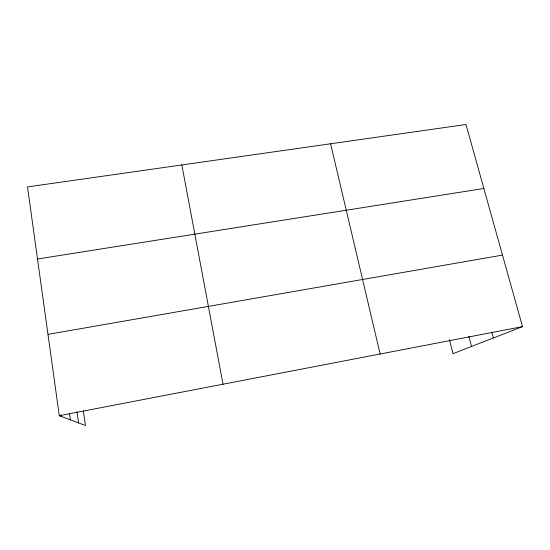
<?xml version="1.0" encoding="UTF-8"?>
<svg xmlns="http://www.w3.org/2000/svg" width="550" height="550" viewBox="0 0 550 550"><rect width="100%" height="100%" fill="white"/><g stroke="black" fill="none" stroke-linecap="round" stroke-linejoin="round"><path stroke-width="0.82" d="M83.325 410.891L85.456 425.494L59.276 415.697L27.5 186.917L465.981 124.506L522.5 326.638L453.021 353.657L449.467 339.831M59.276 415.697L522.5 326.638M47.981 334.373L502.494 255.09M37.517 259.002L483.869 188.485M491.947 332.633L493.384 337.961M468.854 336.318L471.522 346.466M330.605 143.77L380.132 354.014M181.837 164.945L223.018 384.216M77 411.84L78.595 422.929M69.492 413.572L70.386 419.856M60.802 414.776L61.016 416.35"/></g></svg>
